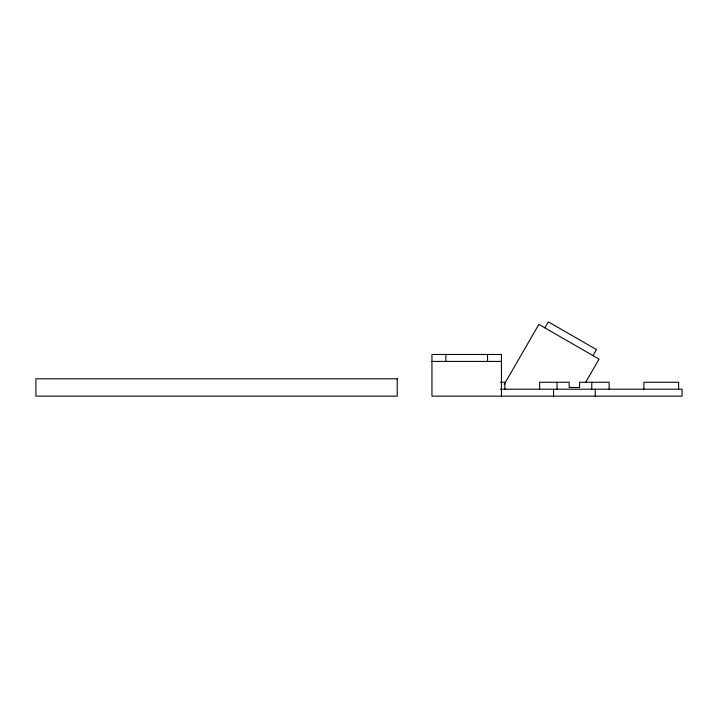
<?xml version="1.0" encoding="UTF-8"?>
<svg xmlns="http://www.w3.org/2000/svg" width="718" height="718" viewBox="0 0 718 718"><rect width="100%" height="100%" fill="white"/><g stroke="black" fill="none" stroke-linecap="round" stroke-linejoin="round"><path stroke-width="1.08" d="M504.233 384.372L538.868 324.383L599.045 359.126L585.601 382.416M544.89 327.857L548.364 321.844L596.505 349.63L593.032 355.652M431.958 361.414L501.442 361.414M500.437 382.263L504.916 382.263L504.916 389.21M500.437 389.21L682.1 389.21L682.1 396.156L431.958 396.156L431.958 354.468L501.442 354.468L501.442 396.156M678.627 389.21L678.627 382.263L643.884 382.263L643.884 389.21M609.142 389.21L609.142 382.263L579.614 382.263L579.614 387.478L569.186 387.478L569.186 382.263L539.658 382.263L539.658 389.21M595.249 389.21L595.249 396.156M591.767 382.263L591.767 389.21M557.033 382.263L557.033 389.21M553.551 389.21L553.551 396.156M487.549 354.468L487.549 361.414M445.851 354.468L445.851 361.414M397.216 378.79L35.9 378.79L35.9 396.156L397.216 396.156L397.216 378.79"/></g></svg>
